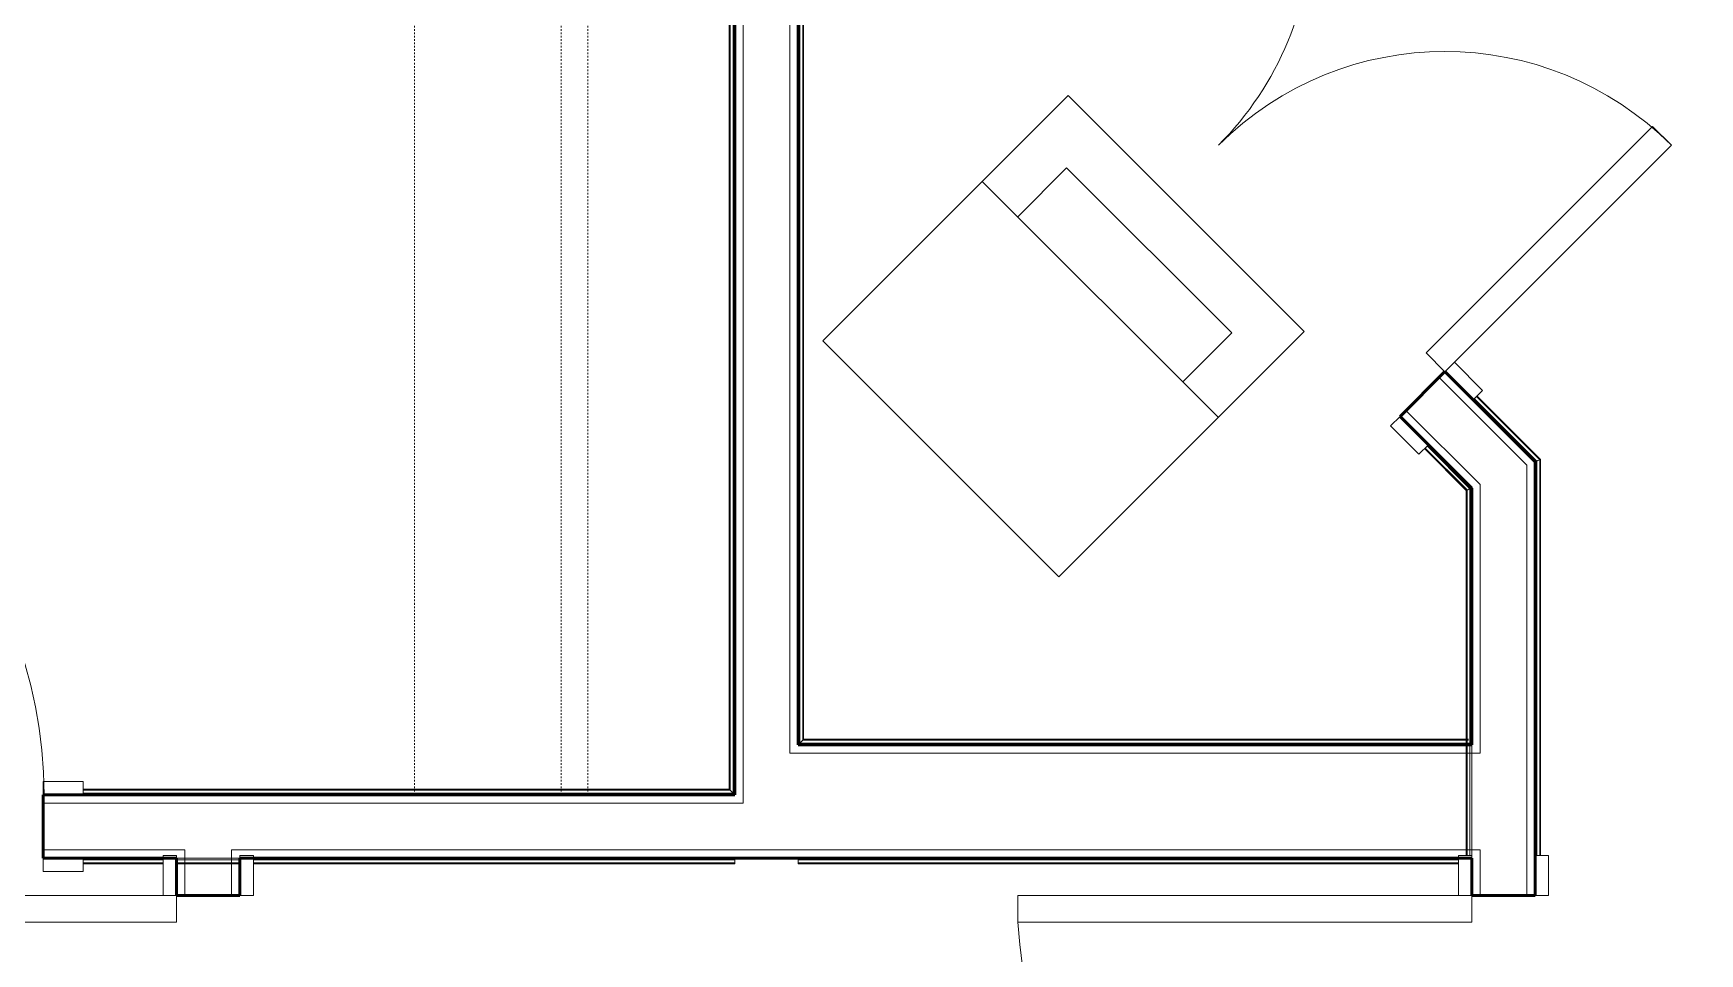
# Model space of a CAD drawing. Header units: inches. Extents: x -4218 to -1830, y 9767 to 12426.
# Drawn here: x -2404.9 to -2280, y 11418.3 to 11487.3 of the extents above; entities that cross this region are included whole.
import ezdxf

# ---------------------------------------------------------------- set-up
doc = ezdxf.new("R2010")
doc.units = ezdxf.units.IN
doc.header["$MEASUREMENT"] = 0
doc.linetypes.add('Dash', pattern=[0.25, 0.125, -0.125])
for name, color, linetype, lineweight in [('0-1', 7, 'Continuous', 5), ('0-2', 253, 'Continuous', 9), ('A-DOOR-1', 7, 'Continuous', 9), ('A-DOOR-2', 50, 'Continuous', 20), ('A-DOOR-FRAM-1', 50, 'Continuous', 20), ('A-WALL-1', 250, 'Continuous', 50), ('A-WALL-2', 10, 'Continuous', 13), ('A-WALL-3', 254, 'Continuous', 9), ('A-WALL-4', 253, 'Continuous', 9), ('A-WALL-5', 252, 'Continuous', 9), ('A-WALL-6', 7, 'Continuous', 9), ('I-WALL-1', 250, 'Continuous', 50), ('I-WALL-2', 254, 'Continuous', 9), ('I-WALL-3', 253, 'Continuous', 9), ('I-WALL-4', 252, 'Continuous', 9), ('I-WALL-5', 7, 'Continuous', 9), ('P-SANR-FIXT-1', 7, 'Continuous', 9), ('Q-CASE-HDLN-1', 7, 'Dash', 9)]:
    doc.layers.add(name, color=color, linetype=linetype, lineweight=lineweight)

# ---------------------------------------------------------------- blocks, each defined once
blk = doc.blocks.new('Basic Wall _ INT - W4BØF - _5_8 GYP - 2X4 WOOD_BATT_ - 5_8 GYP_ - ___-2687657-BACKGROUND - 3RD FLOOR')
at = {"layer": 'A-WALL-4'}
for p, q in [((-2408.95, 11572.37), (-2408.95, 11572.28)), ((-2408.95, 11572.28), (-2408.95, 11572.08)), ((-2408.95, 11572.07), (-2408.95, 11571.98)), ((-2408.95, 11571.82), (-2408.95, 11571.79)), ((-2333.02, 11495.86), (-2335.14, 11497.98)), ((-2296.96, 11459.8), (-2299.05, 11461.89)), ((-2291.97, 11455.31), (-2291.91, 11455.33)), ((-2292.32, 11455.16), (-2292.3, 11455.17)), ((-2292.18, 11455.22), (-2292.12, 11455.25)), ((-2292.12, 11455.25), (-2291.97, 11455.31))]:
    blk.add_line(p, q, dxfattribs=at)
at = {"layer": 'A-WALL-5'}
for p, q in [((-2408.95, 11572.28), (-2334.89, 11498.23)), ((-2335.14, 11497.98), (-2408.95, 11571.79)), ((-2292.32, 11455.16), (-2296.96, 11459.8)), ((-2296.71, 11460.05), (-2291.97, 11455.31))]:
    blk.add_line(p, q, dxfattribs=at)
at = {"layer": 'A-WALL-6'}
for p, q in [((-2408.95, 11572.37), (-2334.85, 11498.27)), ((-2335.05, 11498.07), (-2408.95, 11571.96)), ((-2292.2, 11455.21), (-2296.87, 11459.89)), ((-2296.67, 11460.09), (-2291.91, 11455.33))]:
    blk.add_line(p, q, dxfattribs=at)
at = {"layer": 'A-WALL-6', "flags": 128}
for points in [[(-2408.95, 11571.96), (-2408.95, 11571.99), (-2408.95, 11572.07), (-2408.95, 11572.2), (-2408.95, 11572.37)], [(-2408.95, 11571.85), (-2408.95, 11571.88), (-2408.95, 11571.9), (-2408.95, 11571.93), (-2408.95, 11571.95), (-2408.95, 11571.96), (-2408.95, 11571.96)], [(-2291.91, 11455.33), (-2292.03, 11455.28), (-2292.12, 11455.25), (-2292.18, 11455.22), (-2292.2, 11455.21)], [(-2292.2, 11455.21), (-2292.2, 11455.21), (-2292.21, 11455.21), (-2292.22, 11455.2), (-2292.24, 11455.2), (-2292.26, 11455.19), (-2292.28, 11455.18)]]:
    blk.add_lwpolyline(points, dxfattribs=at)
blk = doc.blocks.new('Basic Wall _ INT - W4BØF - _5_8 GYP - 2X4 WOOD_BATT_ - 5_8 GYP_ - ___-2687656-BACKGROUND - 3RD FLOOR')
at = {"layer": 'A-WALL-4'}
for p, q in [((-2408.95, 11565.07), (-2408.95, 11565.03)), ((-2408.95, 11564.87), (-2408.95, 11564.78)), ((-2408.95, 11564.78), (-2408.95, 11564.57)), ((-2408.95, 11564.57), (-2408.95, 11564.48)), ((-2352.71, 11508.34), (-2352.59, 11508.22)), ((-2352.59, 11508.22), (-2352.5, 11508.12)), ((-2352.5, 11508.12), (-2352.44, 11508.07)), ((-2347.55, 11503.67), (-2352.3, 11508.42)), ((-2352.3, 11507.92), (-2351.68, 11507.3)), ((-2351.65, 11507.27), (-2348.17, 11503.8)), ((-2348.17, 11503.79), (-2347.55, 11503.17)), ((-2347.4, 11503.03), (-2347.35, 11502.97)), ((-2347.35, 11502.97), (-2347.25, 11502.88)), ((-2347.25, 11502.88), (-2347.14, 11502.76)), ((-2336.38, 11492.5), (-2338.5, 11494.62)), ((-2300.32, 11456.44), (-2302.44, 11458.56)), ((-2297.49, 11453.02), (-2297.42, 11453.05)), ((-2297.42, 11453.05), (-2297.28, 11453.11)), ((-2297.28, 11453.11), (-2297.21, 11453.14)), ((-2297.1, 11453.18), (-2297.07, 11453.19))]:
    blk.add_line(p, q, dxfattribs=at)
at = {"layer": 'A-WALL-5'}
for p, q in [((-2352.3, 11508.42), (-2408.95, 11565.07)), ((-2408.95, 11564.57), (-2352.71, 11508.34)), ((-2352.71, 11508.25), (-2352.59, 11508.13)), ((-2352.59, 11508.13), (-2352.5, 11508.04)), ((-2352.5, 11508.04), (-2352.44, 11507.98)), ((-2352.3, 11508.24), (-2351.68, 11507.62)), ((-2352.3, 11507.83), (-2351.68, 11507.21)), ((-2351.67, 11507.61), (-2348.17, 11504.12)), ((-2351.64, 11507.18), (-2348.17, 11503.71)), ((-2348.17, 11504.12), (-2347.55, 11503.49)), ((-2348.17, 11503.7), (-2347.55, 11503.08)), ((-2338.5, 11494.62), (-2347.55, 11503.67)), ((-2347.4, 11502.94), (-2347.35, 11502.88)), ((-2347.35, 11502.88), (-2347.25, 11502.79)), ((-2347.25, 11502.79), (-2347.14, 11502.67)), ((-2347.14, 11502.76), (-2338.75, 11494.37)), ((-2300.57, 11456.19), (-2297.42, 11453.05)), ((-2297.07, 11453.19), (-2300.32, 11456.44))]:
    blk.add_line(p, q, dxfattribs=at)
at = {"layer": 'A-WALL-6'}
for p, q in [((-2408.95, 11564.89), (-2352.3, 11508.24)), ((-2408.95, 11564.48), (-2352.71, 11508.25)), ((-2347.55, 11503.49), (-2338.59, 11494.53)), ((-2347.14, 11502.67), (-2338.79, 11494.33)), ((-2300.61, 11456.15), (-2297.49, 11453.02)), ((-2300.41, 11456.35), (-2297.2, 11453.14))]:
    blk.add_line(p, q, dxfattribs=at)
at = {"layer": 'A-WALL-6', "flags": 128}
for points in [[(-2408.95, 11564.89), (-2408.95, 11564.89), (-2408.95, 11564.91), (-2408.95, 11564.92), (-2408.95, 11564.95), (-2408.95, 11564.98), (-2408.95, 11565.01)], [(-2408.95, 11564.48), (-2408.95, 11564.65), (-2408.95, 11564.78), (-2408.95, 11564.86), (-2408.95, 11564.89)], [(-2297.2, 11453.14), (-2297.22, 11453.13), (-2297.28, 11453.11), (-2297.37, 11453.07), (-2297.49, 11453.02)], [(-2297.12, 11453.18), (-2297.14, 11453.17), (-2297.16, 11453.16), (-2297.17, 11453.15), (-2297.19, 11453.15), (-2297.2, 11453.14), (-2297.2, 11453.14)]]:
    blk.add_lwpolyline(points, dxfattribs=at)
blk = doc.blocks.new('OD_CW_Closet - OD_CW_Closet-3118720-BACKGROUND - 3RD FLOOR')
at = {"layer": 'Q-CASE-HDLN-1'}
for p, q in [((78.86, 24), (0.74, 24)), ((0.74, 24), (0.74, 0)), ((78.86, 0), (78.86, 24)), ((0.74, 13), (78.86, 13)), ((0.74, 11), (78.86, 11)), ((0.74, 0), (78.86, 0))]:
    blk.add_line(p, q, dxfattribs=at)
blk = doc.blocks.new('Basic Wall _ INT - W4BØF - _5_8 GYP - 2X4 WOOD_BATT_ - 5_8 GYP_ - ___-2687659-BACKGROUND - 3RD FLOOR')
at = {"layer": 'A-WALL-4'}
for p, q in [((-2347.52, 11503.67), (-2347.55, 11503.67)), ((-2347.35, 11503.67), (-2347.41, 11503.67)), ((-2347.2, 11503.67), (-2347.34, 11503.67)), ((-2347.14, 11503.67), (-2347.2, 11503.67)), ((-2347.2, 11503.34), (-2347.2, 11503.67)), ((-2347.2, 11503.26), (-2347.2, 11503.32)), ((-2347.2, 11503.03), (-2347.2, 11503.1)), ((-2347.2, 11502.9), (-2347.2, 11503.01)), ((-2347.2, 11502.73), (-2347.2, 11502.88)), ((-2347.41, 11434.09), (-2347.35, 11434.16)), ((-2347.34, 11434.16), (-2347.2, 11434.31)), ((-2347.2, 11434.31), (-2347.14, 11434.37)), ((-2347.55, 11433.95), (-2347.52, 11433.98))]:
    blk.add_line(p, q, dxfattribs=at)
at = {"layer": 'A-WALL-5'}
for p, q in [((-2347.55, 11503.67), (-2347.51, 11503.67)), ((-2347.55, 11503.67), (-2347.55, 11433.95)), ((-2347.51, 11503.67), (-2347.42, 11503.67)), ((-2347.42, 11503.55), (-2347.42, 11503.67)), ((-2347.42, 11503.67), (-2347.25, 11503.67)), ((-2347.25, 11503.67), (-2347.14, 11503.67)), ((-2347.14, 11503.29), (-2347.14, 11503.67)), ((-2347.14, 11503.19), (-2347.14, 11503.26)), ((-2347.14, 11502.97), (-2347.14, 11503.04)), ((-2347.14, 11502.84), (-2347.14, 11502.95)), ((-2347.14, 11502.67), (-2347.14, 11502.81)), ((-2347.2, 11434.31), (-2347.2, 11502.73))]:
    blk.add_line(p, q, dxfattribs=at)
at = {"layer": 'A-WALL-6'}
for p, q in [((-2347.42, 11434.08), (-2347.42, 11503.54)), ((-2347.14, 11434.37), (-2347.14, 11502.67))]:
    blk.add_line(p, q, dxfattribs=at)
at = {"layer": 'A-WALL-6', "flags": 128}
for points in [[(-2347.14, 11434.37), (-2347.25, 11434.25), (-2347.35, 11434.16), (-2347.4, 11434.1), (-2347.42, 11434.08)], [(-2347.42, 11434.08), (-2347.43, 11434.08), (-2347.43, 11434.07), (-2347.45, 11434.06), (-2347.46, 11434.04), (-2347.48, 11434.02), (-2347.51, 11434)]]:
    blk.add_lwpolyline(points, dxfattribs=at)
blk = doc.blocks.new('Basic Wall _ INT - W4BØF - _5_8 GYP - 2X4 WOOD_BATT_ - 5_8 GYP_ - ___-2687658-BACKGROUND - 3RD FLOOR')
at = {"layer": 'A-WALL-4'}
for p, q in [((-2352.65, 11508.42), (-2352.71, 11508.42)), ((-2352.65, 11508.35), (-2352.65, 11508.42)), ((-2352.65, 11508.19), (-2352.65, 11508.32)), ((-2352.52, 11508.42), (-2352.58, 11508.42)), ((-2352.3, 11508.42), (-2352.32, 11508.42)), ((-2352.71, 11430.62), (-2352.65, 11430.56)), ((-2352.65, 11430.56), (-2352.5, 11430.41)), ((-2352.5, 11430.41), (-2352.44, 11430.34)), ((-2352.32, 11430.23), (-2352.3, 11430.2))]:
    blk.add_line(p, q, dxfattribs=at)
at = {"layer": 'A-WALL-5'}
for p, q in [((-2352.71, 11508.42), (-2352.61, 11508.42)), ((-2352.71, 11508.25), (-2352.71, 11508.38)), ((-2352.65, 11430.56), (-2352.65, 11508.19)), ((-2352.58, 11508.42), (-2352.52, 11508.42)), ((-2352.44, 11508.42), (-2352.42, 11508.42)), ((-2352.42, 11508.42), (-2352.36, 11508.42)), ((-2352.3, 11508.42), (-2352.3, 11430.2))]:
    blk.add_line(p, q, dxfattribs=at)
at = {"layer": 'A-WALL-6'}
for p, q in [((-2352.71, 11430.62), (-2352.71, 11508.25)), ((-2352.42, 11508.42), (-2352.42, 11430.33)), ((-2352.36, 11508.42), (-2352.34, 11508.42)), ((-2352.34, 11508.42), (-2352.3, 11508.42)), ((-2352.3, 11430.2), (-2352.34, 11430.25))]:
    blk.add_line(p, q, dxfattribs=at)
at = {"layer": 'A-WALL-6', "flags": 128}
for points in [[(-2352.42, 11430.33), (-2352.44, 11430.35), (-2352.5, 11430.41), (-2352.59, 11430.5), (-2352.71, 11430.62)], [(-2352.34, 11430.25), (-2352.36, 11430.27), (-2352.38, 11430.29), (-2352.4, 11430.31), (-2352.41, 11430.32), (-2352.42, 11430.33), (-2352.42, 11430.33)]]:
    blk.add_lwpolyline(points, dxfattribs=at)
blk = doc.blocks.new('Stacked Washer and Dryer - 26_x25_ - Private-1352637-BACKGROUND - 3RD FLOOR')
at = {"layer": 'P-SANR-FIXT-1'}
for p, q in [((0, 12.5), (26, 12.5)), ((0, 12.5), (0, -12.5)), ((16.90625, 12.5), (16.90625, -12.5)), ((26, 12.5), (26, -12.5)), ((16.90625, 8.75), (22.09375, 8.75)), ((22.09375, 8.75), (22.09375, -8.75)), ((22.09375, -8.75), (16.90625, -8.75)), ((26, -12.5), (0, -12.5))]:
    blk.add_line(p, q, dxfattribs=at)
blk = doc.blocks.new('SWING - DOUBLE - FLUSH - 4-0 x 6-8 - DUMMY-3207496-BACKGROUND - 3RD FLOOR')
at = {"layer": 'A-DOOR-1'}
for p, q in [((-24, 3.375), (-27, 3.375)), ((-27, 3.375), (-27, 2.375)), ((-24, 2.375), (-24, 3.375)), ((27, 3.375), (24, 3.375)), ((24, 3.375), (24, 2.375)), ((27, 2.375), (27, 3.375)), ((-27, 2.375), (-24, 2.375)), ((24, 2.375), (27, 2.375)), ((-24, -2.375), (-27, -2.375)), ((-27, -2.375), (-27, -3.375)), ((-24, -3.375), (-24, -2.375)), ((27, -2.375), (24, -2.375)), ((24, -2.375), (24, -3.375)), ((27, -3.375), (27, -2.375)), ((-27, -3.375), (-24, -3.375)), ((24, -3.375), (27, -3.375))]:
    blk.add_line(p, q, dxfattribs=at)
for centre, start, end in [((-24, 2.375), 360, 90), ((24, 2.375), 90, 180)]:
    blk.add_arc(centre, 24, start, end, dxfattribs=at)
at = {"layer": 'A-DOOR-2'}
for p, q in [((-24, 3.375), (-24, 26.375)), ((-24, 26.375), (-22, 26.375)), ((-22, 26.375), (-22, 2.375)), ((24, 26.375), (22, 26.375)), ((22, 26.375), (22, 2.375)), ((24, 3.375), (24, 26.375)), ((-22, 2.375), (-24, 2.375)), ((22, 2.375), (24, 2.375))]:
    blk.add_line(p, q, dxfattribs=at)
blk = doc.blocks.new('SWING - SINGLE - FLUSH - 2-10 x 6-8 - PRIVACY-3199407-BACKGROUND - 3RD FLOOR')
at = {"layer": 'A-DOOR-1'}
blk.add_arc((17, 2.37), 34.07, 93.3657, 180, dxfattribs=at)
at = {"layer": 'A-DOOR-2'}
for p, q in [((15, 2.37), (15, 36.38)), ((17, 36.38), (15, 36.38)), ((17, 2.37), (17, 36.38)), ((17, 2.37), (15, 2.37))]:
    blk.add_line(p, q, dxfattribs=at)
at = {"layer": 'A-DOOR-FRAM-1'}
for p, q in [((-17, 3.37), (-20, 3.37)), ((-20, 3.37), (-20, 2.37)), ((-17, 2.37), (-17, 3.37)), ((20, 3.37), (17, 3.37)), ((17, 3.37), (17, 2.37)), ((20, 2.37), (20, 3.37)), ((-20, 2.37), (-17, 2.37)), ((17, 2.37), (20, 2.37)), ((-17, -2.38), (-20, -2.38)), ((-20, -2.38), (-20, -3.38)), ((-17, -3.38), (-17, -2.38)), ((20, -2.38), (17, -2.38)), ((17, -2.38), (17, -3.38)), ((20, -3.38), (20, -2.38)), ((-20, -3.38), (-17, -3.38)), ((17, -3.38), (20, -3.38))]:
    blk.add_line(p, q, dxfattribs=at)
blk = doc.blocks.new('Basic Wall _ INT - W4BØF - _5_8 GYP - 2X4 WOOD_BATT_ - 5_8 GYP_ - ___-2694563-BACKGROUND - 3RD FLOOR')
at = {"layer": 'A-WALL-4'}
for p, q in [((-2401.12, 11425.45), (-2404.12, 11425.45)), ((-2389.37, 11425.45), (-2394.12, 11425.45)), ((-2394.12, 11425.1), (-2389.37, 11425.1))]:
    blk.add_line(p, q, dxfattribs=at)
at = {"layer": 'A-WALL-5'}
for p, q in [((-2395.12, 11425.45), (-2401.12, 11425.45)), ((-2352.3, 11425.45), (-2388.37, 11425.45)), ((-2352.3, 11425.43), (-2352.3, 11425.45)), ((-2401.12, 11425.1), (-2395.12, 11425.1)), ((-2394.12, 11425.04), (-2389.37, 11425.04)), ((-2394.1, 11425.33), (-2390, 11425.33)), ((-2389.97, 11425.33), (-2389.37, 11425.33)), ((-2388.37, 11425.1), (-2379.39, 11425.1)), ((-2379.36, 11425.1), (-2352.3, 11425.1)), ((-2352.3, 11425.25), (-2352.3, 11425.31)), ((-2352.3, 11425.1), (-2352.3, 11425.25)), ((-2352.3, 11425.04), (-2352.3, 11425.1))]:
    blk.add_line(p, q, dxfattribs=at)
at = {"layer": 'A-WALL-6'}
for p, q in [((-2352.3, 11425.45), (-2352.3, 11425.41)), ((-2352.3, 11425.41), (-2352.3, 11425.33)), ((-2401.12, 11425.33), (-2395.12, 11425.33)), ((-2401.12, 11425.04), (-2395.12, 11425.04)), ((-2388.37, 11425.33), (-2352.3, 11425.33)), ((-2388.37, 11425.04), (-2352.3, 11425.04)), ((-2352.3, 11425.33), (-2352.3, 11425.04))]:
    blk.add_line(p, q, dxfattribs=at)
blk = doc.blocks.new('Basic Wall _ INT - W4BØF - _5_8 GYP - 2X4 WOOD_BATT_ - 5_8 GYP_ - ___-2694564-BACKGROUND - 3RD FLOOR')
at = {"layer": 'A-WALL-4'}
for p, q in [((-2352.65, 11430.56), (-2352.71, 11430.62)), ((-2352.5, 11430.41), (-2352.65, 11430.56)), ((-2352.44, 11430.34), (-2352.5, 11430.41)), ((-2401.12, 11430.2), (-2404.12, 11430.2)), ((-2352.3, 11430.2), (-2352.32, 11430.23))]:
    blk.add_line(p, q, dxfattribs=at)
at = {"layer": 'A-WALL-5'}
for p, q in [((-2401.12, 11430.56), (-2352.65, 11430.56)), ((-2352.3, 11430.2), (-2401.12, 11430.2))]:
    blk.add_line(p, q, dxfattribs=at)
at = {"layer": 'A-WALL-6'}
for p, q in [((-2401.12, 11430.62), (-2352.71, 11430.62)), ((-2352.42, 11430.33), (-2401.12, 11430.33))]:
    blk.add_line(p, q, dxfattribs=at)
at = {"layer": 'A-WALL-6', "flags": 128}
for points in [[(-2352.71, 11430.62), (-2352.59, 11430.5), (-2352.5, 11430.41), (-2352.44, 11430.35), (-2352.42, 11430.33)], [(-2352.42, 11430.33), (-2352.42, 11430.33), (-2352.41, 11430.32), (-2352.4, 11430.31), (-2352.38, 11430.29), (-2352.36, 11430.27), (-2352.34, 11430.25)]]:
    blk.add_lwpolyline(points, dxfattribs=at)
blk = doc.blocks.new('SWING - SINGLE - FLUSH - 2-10 x 6-8 - PASSAGE-3199423-BACKGROUND - 3RD FLOOR')
at = {"layer": 'A-DOOR-1'}
blk.add_arc((17, -2.38), 34.07, 180, 266.6343, dxfattribs=at)
at = {"layer": 'A-DOOR-2'}
for p, q in [((15, -2.38), (15, -36.38)), ((17, -2.38), (15, -2.38)), ((17, -2.38), (17, -36.38)), ((17, -36.38), (15, -36.38))]:
    blk.add_line(p, q, dxfattribs=at)
at = {"layer": 'A-DOOR-FRAM-1'}
for p, q in [((-20, 2.37), (-20, 3.37)), ((-20, 3.37), (-17, 3.37)), ((-17, 3.37), (-17, 2.37)), ((17, 2.37), (17, 3.37)), ((17, 3.37), (20, 3.37)), ((20, 3.37), (20, 2.37)), ((-17, 2.37), (-20, 2.37)), ((20, 2.37), (17, 2.37)), ((-20, -2.38), (-17, -2.38)), ((-20, -3.38), (-20, -2.38)), ((-17, -2.38), (-17, -3.38)), ((17, -2.38), (20, -2.38)), ((17, -3.38), (17, -2.38)), ((20, -2.38), (20, -3.38)), ((-17, -3.38), (-20, -3.38)), ((20, -3.38), (17, -3.38))]:
    blk.add_line(p, q, dxfattribs=at)
blk = doc.blocks.new('Basic Wall _ INT - W4BØF - _5_8 GYP - 2X4 WOOD_BATT_ - 5_8 GYP_ - ___-2694583-BACKGROUND - 3RD FLOOR')
at = {"layer": 'A-WALL-4'}
for p, q in [((-2291.91, 11455.33), (-2291.97, 11455.31)), ((-2292.3, 11455.17), (-2292.32, 11455.16)), ((-2292.12, 11455.25), (-2292.18, 11455.22)), ((-2291.97, 11455.31), (-2292.12, 11455.25)), ((-2292.32, 11422.65), (-2292.32, 11425.65))]:
    blk.add_line(p, q, dxfattribs=at)
at = {"layer": 'A-WALL-5'}
for p, q in [((-2292.32, 11425.65), (-2292.32, 11455.16)), ((-2291.97, 11455.31), (-2291.97, 11425.65))]:
    blk.add_line(p, q, dxfattribs=at)
at = {"layer": 'A-WALL-6'}
for p, q in [((-2291.91, 11455.33), (-2291.91, 11425.65)), ((-2292.2, 11425.65), (-2292.2, 11455.21))]:
    blk.add_line(p, q, dxfattribs=at)
at = {"layer": 'A-WALL-6', "flags": 128}
for points in [[(-2292.2, 11455.21), (-2292.18, 11455.22), (-2292.12, 11455.25), (-2292.03, 11455.28), (-2291.91, 11455.33)], [(-2292.28, 11455.18), (-2292.26, 11455.19), (-2292.24, 11455.2), (-2292.22, 11455.2), (-2292.21, 11455.21), (-2292.2, 11455.21), (-2292.2, 11455.21)]]:
    blk.add_lwpolyline(points, dxfattribs=at)
blk = doc.blocks.new('Basic Wall _ INT - W4BØF - _5_8 GYP - 2X4 WOOD_BATT_ - 5_8 GYP_ - ___-2694584-BACKGROUND - 3RD FLOOR')
at = {"layer": 'A-WALL-4'}
for p, q in [((-2297.42, 11453.05), (-2297.49, 11453.02)), ((-2297.28, 11453.11), (-2297.42, 11453.05)), ((-2297.21, 11453.14), (-2297.28, 11453.11)), ((-2297.07, 11453.19), (-2297.1, 11453.18)), ((-2297.42, 11434.37), (-2297.42, 11434.25)), ((-2297.42, 11434.25), (-2297.42, 11434.16)), ((-2297.42, 11434.16), (-2297.42, 11434.1)), ((-2297.42, 11433.95), (-2297.42, 11425.65)), ((-2297.07, 11425.65), (-2297.07, 11433.95))]:
    blk.add_line(p, q, dxfattribs=at)
at = {"layer": 'A-WALL-5'}
for p, q in [((-2297.42, 11453.05), (-2297.42, 11434.37)), ((-2297.07, 11433.95), (-2297.07, 11453.19)), ((-2297.49, 11434.37), (-2297.49, 11434.25)), ((-2297.49, 11434.25), (-2297.49, 11434.16)), ((-2297.49, 11434.16), (-2297.49, 11434.1)), ((-2297.49, 11433.95), (-2297.49, 11425.65)), ((-2297.2, 11433.95), (-2297.2, 11426.1)), ((-2297.2, 11426.08), (-2297.2, 11425.65))]:
    blk.add_line(p, q, dxfattribs=at)
at = {"layer": 'A-WALL-6'}
for p, q in [((-2297.49, 11453.02), (-2297.49, 11434.37)), ((-2297.2, 11453.14), (-2297.2, 11433.95))]:
    blk.add_line(p, q, dxfattribs=at)
at = {"layer": 'A-WALL-6', "flags": 128}
for points in [[(-2297.49, 11453.02), (-2297.37, 11453.07), (-2297.28, 11453.11), (-2297.22, 11453.13), (-2297.2, 11453.14)], [(-2297.2, 11453.14), (-2297.2, 11453.14), (-2297.19, 11453.15), (-2297.17, 11453.15), (-2297.16, 11453.16), (-2297.14, 11453.17), (-2297.12, 11453.18)]]:
    blk.add_lwpolyline(points, dxfattribs=at)
blk = doc.blocks.new('Basic Wall _ INT - W8BØF - _5_8 GYP - 2X8 WOOD_BATT_ - 5_8 GYP_ - ___-2699221-BACKGROUND - 3RD FLOOR')
at = {"layer": 'I-WALL-4'}
for p, q in [((-2347.55, 11425.45), (-2347.55, 11425.43)), ((-2298.07, 11425.45), (-2347.55, 11425.45)), ((-2347.55, 11425.31), (-2347.55, 11425.25)), ((-2347.55, 11425.25), (-2347.55, 11425.1)), ((-2347.55, 11425.1), (-2347.55, 11425.04)), ((-2347.55, 11425.1), (-2298.07, 11425.1))]:
    blk.add_line(p, q, dxfattribs=at)
at = {"layer": 'I-WALL-5'}
for p, q in [((-2347.55, 11425.41), (-2347.55, 11425.45)), ((-2347.55, 11425.33), (-2347.55, 11425.41)), ((-2347.55, 11425.33), (-2298.07, 11425.33)), ((-2347.55, 11425.04), (-2347.55, 11425.33)), ((-2347.55, 11425.04), (-2298.07, 11425.04))]:
    blk.add_line(p, q, dxfattribs=at)
blk = doc.blocks.new('Basic Wall _ INT - W8BØF - _5_8 GYP - 2X8 WOOD_BATT_ - 5_8 GYP_ - ___-2704603-BACKGROUND - 3RD FLOOR')
at = {"layer": 'I-WALL-2'}
for p, q in [((-2297.07, 11434.31), (-2297.07, 11434.37)), ((-2297.07, 11434.16), (-2297.07, 11434.31)), ((-2297.07, 11434.09), (-2297.07, 11434.16)), ((-2297.07, 11433.95), (-2297.07, 11433.98))]:
    blk.add_line(p, q, dxfattribs=at)
at = {"layer": 'I-WALL-3'}
for p, q in [((-2347.35, 11434.16), (-2347.41, 11434.09)), ((-2347.2, 11434.31), (-2347.34, 11434.16)), ((-2347.14, 11434.37), (-2347.2, 11434.31)), ((-2297.49, 11434.31), (-2297.31, 11434.31)), ((-2297.07, 11434.37), (-2297.07, 11434.08)), ((-2347.52, 11433.98), (-2347.55, 11433.95)), ((-2297.07, 11434.08), (-2297.07, 11434.02))]:
    blk.add_line(p, q, dxfattribs=at)
at = {"layer": 'I-WALL-4'}
for p, q in [((-2347.2, 11434.31), (-2297.49, 11434.31)), ((-2297.49, 11434.37), (-2297.31, 11434.37)), ((-2297.07, 11433.95), (-2347.55, 11433.95)), ((-2297.07, 11434.02), (-2297.07, 11434)), ((-2297.07, 11434), (-2297.07, 11433.95))]:
    blk.add_line(p, q, dxfattribs=at)
at = {"layer": 'I-WALL-5'}
for p, q in [((-2347.14, 11434.37), (-2297.49, 11434.37)), ((-2297.07, 11434.08), (-2347.42, 11434.08))]:
    blk.add_line(p, q, dxfattribs=at)
at = {"layer": 'I-WALL-5', "flags": 128}
for points in [[(-2347.42, 11434.08), (-2347.4, 11434.1), (-2347.35, 11434.16), (-2347.25, 11434.25), (-2347.14, 11434.37)], [(-2347.51, 11434), (-2347.48, 11434.02), (-2347.46, 11434.04), (-2347.45, 11434.06), (-2347.43, 11434.07), (-2347.43, 11434.08), (-2347.42, 11434.08)]]:
    blk.add_lwpolyline(points, dxfattribs=at)
blk = doc.blocks.new('CTR - 1st Phase - Unit Layouts_rvt-1-BACKGROUND - 3RD FLOOR')
at = {"layer": 'A-WALL-1'}
for p, q in [((-2352.3, 11508.42), (-2352.3, 11430.2)), ((-2347.55, 11433.95), (-2347.55, 11503.67)), ((-2299.08, 11461.92), (-2302.44, 11458.56)), ((-2292.32, 11455.16), (-2299.08, 11461.92)), ((-2302.44, 11458.56), (-2297.07, 11453.19)), ((-2292.32, 11454.28), (-2292.32, 11455.16)), ((-2292.32, 11448.44), (-2292.32, 11454.28)), ((-2297.07, 11453.19), (-2297.07, 11433.95)), ((-2292.32, 11422.65), (-2292.32, 11448.44)), ((-2352.3, 11430.2), (-2404.12, 11430.2)), ((-2404.12, 11430.2), (-2404.12, 11425.45)), ((-2404.12, 11425.45), (-2394.12, 11425.45)), ((-2394.12, 11425.45), (-2394.12, 11422.65)), ((-2389.37, 11422.65), (-2389.37, 11425.45)), ((-2389.37, 11425.45), (-2352.3, 11425.45)), ((-2352.3, 11425.45), (-2351.67, 11425.45)), ((-2351.67, 11425.45), (-2347.55, 11425.45)), ((-2297.07, 11425.45), (-2297.07, 11422.65)), ((-2394.12, 11422.65), (-2389.37, 11422.65)), ((-2297.07, 11422.65), (-2292.32, 11422.65))]:
    blk.add_line(p, q, dxfattribs=at)
at = {"layer": 'A-WALL-2'}
for p, q in [((-2351.67, 11507.79), (-2351.67, 11429.58)), ((-2348.17, 11504.29), (-2348.17, 11433.33)), ((-2292.95, 11454.9), (-2299.52, 11461.48)), ((-2296.45, 11453.45), (-2302, 11459)), ((-2292.95, 11454.9), (-2292.95, 11449.95)), ((-2296.45, 11453.45), (-2296.45, 11452.57)), ((-2296.45, 11433.33), (-2296.45, 11452.57)), ((-2292.95, 11449.95), (-2292.95, 11449.07)), ((-2292.95, 11422.65), (-2292.95, 11449.07)), ((-2347.55, 11433.33), (-2348.17, 11433.33)), ((-2297.07, 11433.33), (-2347.55, 11433.33)), ((-2296.45, 11433.33), (-2297.07, 11433.33)), ((-2352.3, 11429.58), (-2404.12, 11429.58)), ((-2352.3, 11429.58), (-2351.67, 11429.58)), ((-2393.5, 11426.08), (-2404.12, 11426.08)), ((-2393.5, 11426.08), (-2393.5, 11425.45)), ((-2393.5, 11422.65), (-2393.5, 11425.45)), ((-2390, 11426.08), (-2390, 11425.45)), ((-2352.3, 11426.08), (-2390, 11426.08)), ((-2390, 11422.65), (-2390, 11425.45)), ((-2352.3, 11426.08), (-2351.67, 11426.08)), ((-2348.17, 11426.08), (-2351.67, 11426.08)), ((-2347.55, 11426.08), (-2348.17, 11426.08)), ((-2297.07, 11426.08), (-2347.55, 11426.08)), ((-2296.45, 11426.08), (-2297.07, 11426.08)), ((-2296.45, 11422.65), (-2296.45, 11426.08))]:
    blk.add_line(p, q, dxfattribs=at)
at = {"layer": 'A-WALL-3'}
for p, q in [((-2296.96, 11459.8), (-2299.05, 11461.89)), ((-2302.44, 11458.56), (-2300.32, 11456.44)), ((-2297.07, 11434.37), (-2297.07, 11434.1)), ((-2401.12, 11430.2), (-2404.12, 11430.2)), ((-2404.12, 11425.45), (-2401.12, 11425.45)), ((-2292.32, 11422.65), (-2292.32, 11425.65))]:
    blk.add_line(p, q, dxfattribs=at)
at = {"layer": 'A-WALL-4'}
for p, q in [((-2352.3, 11507.83), (-2352.3, 11430.2)), ((-2347.55, 11433.95), (-2347.55, 11503.08)), ((-2292.32, 11455.16), (-2296.96, 11459.8)), ((-2300.32, 11456.44), (-2297.07, 11453.19)), ((-2292.32, 11455.16), (-2292.32, 11448.44)), ((-2297.07, 11453.19), (-2297.07, 11434.37)), ((-2292.32, 11425.65), (-2292.32, 11448.44)), ((-2352.3, 11430.2), (-2401.12, 11430.2)), ((-2401.12, 11425.45), (-2395.12, 11425.45)), ((-2388.37, 11425.45), (-2352.3, 11425.45))]:
    blk.add_line(p, q, dxfattribs=at)
at = {"layer": 'A-WALL-5'}
for p, q in [((-2302.44, 11458.56), (-2299.08, 11461.92)), ((-2404.12, 11425.45), (-2404.12, 11430.2)), ((-2347.55, 11425.45), (-2352.3, 11425.45)), ((-2389.37, 11422.65), (-2394.12, 11422.65)), ((-2292.32, 11422.65), (-2297.07, 11422.65))]:
    blk.add_line(p, q, dxfattribs=at)
at = {"layer": 'I-WALL-1'}
for p, q in [((-2297.07, 11433.95), (-2347.55, 11433.95)), ((-2347.55, 11425.45), (-2297.07, 11425.45))]:
    blk.add_line(p, q, dxfattribs=at)
at = {"layer": 'I-WALL-2'}
blk.add_line((-2297.31, 11433.95), (-2297.49, 11433.95), dxfattribs=at)
at = {"layer": 'I-WALL-3'}
for p, q in [((-2297.49, 11433.95), (-2347.55, 11433.95)), ((-2347.55, 11425.45), (-2298.07, 11425.45))]:
    blk.add_line(p, q, dxfattribs=at)
at = {"layer": '0-2'}
for name in ['Basic Wall _ INT - W4BØF - _5_8 GYP - 2X4 WOOD_BATT_ - 5_8 GYP_ - ___-2687657-BACKGROUND - 3RD FLOOR', 'Basic Wall _ INT - W4BØF - _5_8 GYP - 2X4 WOOD_BATT_ - 5_8 GYP_ - ___-2687656-BACKGROUND - 3RD FLOOR', 'Basic Wall _ INT - W4BØF - _5_8 GYP - 2X4 WOOD_BATT_ - 5_8 GYP_ - ___-2687658-BACKGROUND - 3RD FLOOR', 'Basic Wall _ INT - W4BØF - _5_8 GYP - 2X4 WOOD_BATT_ - 5_8 GYP_ - ___-2687659-BACKGROUND - 3RD FLOOR', 'Basic Wall _ INT - W4BØF - _5_8 GYP - 2X4 WOOD_BATT_ - 5_8 GYP_ - ___-2694583-BACKGROUND - 3RD FLOOR', 'Basic Wall _ INT - W4BØF - _5_8 GYP - 2X4 WOOD_BATT_ - 5_8 GYP_ - ___-2694584-BACKGROUND - 3RD FLOOR', 'Basic Wall _ INT - W8BØF - _5_8 GYP - 2X8 WOOD_BATT_ - 5_8 GYP_ - ___-2704603-BACKGROUND - 3RD FLOOR', 'Basic Wall _ INT - W4BØF - _5_8 GYP - 2X4 WOOD_BATT_ - 5_8 GYP_ - ___-2694564-BACKGROUND - 3RD FLOOR', 'Basic Wall _ INT - W4BØF - _5_8 GYP - 2X4 WOOD_BATT_ - 5_8 GYP_ - ___-2694563-BACKGROUND - 3RD FLOOR', 'Basic Wall _ INT - W8BØF - _5_8 GYP - 2X8 WOOD_BATT_ - 5_8 GYP_ - ___-2699221-BACKGROUND - 3RD FLOOR']:
    blk.add_blockref(name, (0, 0), dxfattribs=at)
for name, p, rotation in [('SWING - DOUBLE - FLUSH - 4-0 x 6-8 - DUMMY-3207496-BACKGROUND - 3RD FLOOR', (-2317.73, 11477.21), 314.9999999998498), ('OD_CW_Closet - OD_CW_Closet-3118720-BACKGROUND - 3RD FLOOR', (-2376.3, 11509.07), 269.9999999999417), ('Stacked Washer and Dryer - 26_x25_ - Private-1352637-BACKGROUND - 3RD FLOOR', (-2336.86, 11455.39), 44.99999999982275), ('SWING - SINGLE - FLUSH - 2-10 x 6-8 - PASSAGE-3199423-BACKGROUND - 3RD FLOOR', (-2421.12, 11427.83), 180), ('SWING - SINGLE - FLUSH - 2-10 x 6-8 - PRIVACY-3199407-BACKGROUND - 3RD FLOOR', (-2391.75, 11405.65), 89.99999999998862), ('SWING - SINGLE - FLUSH - 2-10 x 6-8 - PRIVACY-3199407-BACKGROUND - 3RD FLOOR', (-2294.7, 11405.65), 89.99999999994733)]:
    blk.add_blockref(name, p, dxfattribs=dict(at, rotation=rotation))

msp = doc.modelspace()

# ---------------------------------------------------------------- block references
at = {"layer": '0-1'}
msp.add_blockref('CTR - 1st Phase - Unit Layouts_rvt-1-BACKGROUND - 3RD FLOOR', (0, 0), dxfattribs=at)

doc.saveas('drawing.dxf')
